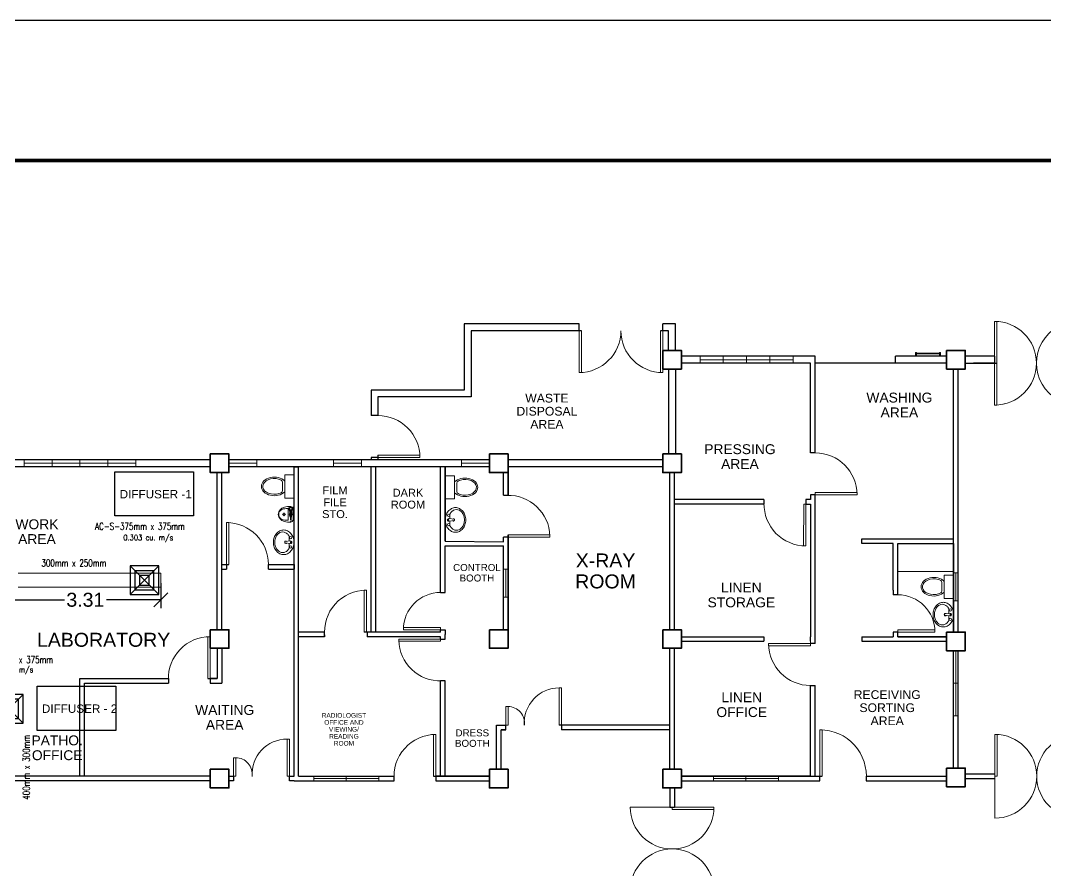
# Model space of a CAD drawing. Header units: millimetres. Extents: x 3 to 421, y 1 to 337.
# Drawn here: x 136.67 to 158.7, y 142.51 to 160.77 of the extents above; entities that cross this region are included whole.
import ezdxf

# ---------------------------------------------------------------- set-up
doc = ezdxf.new("R2010")
doc.units = ezdxf.units.MM
doc.header["$MEASUREMENT"] = 0
for name, color, linetype in [('.1', 1, 'Continuous'), ('diffuser', 7, 'Continuous'), ('ducting label', 7, 'Continuous'), ('label', 7, 'Continuous'), ('Legends', 7, 'Continuous'), ('template', 7, 'Continuous')]:
    doc.layers.add(name, color=color, linetype=linetype)
doc.layers.add('ahu line', color=7, linetype='Continuous', lineweight=20)
doc.styles.add('Arch-Dim', font='simplex.shx', dxfattribs={"width": 0.75})
doc.styles.get("Standard").update_dxf_attribs({"font": 'arial.ttf'})
doc.styles.add('SWISSLT175', font='swissl.ttf', dxfattribs={"height": 0.175})
doc.dimstyles.new('Copy of dimension', dxfattribs={"dimtxt": 0.3, "dimasz": 0.3, "dimexe": 0.18, "dimexo": 0.0625, "dimgap": 0.09, "dimtad": 0, "dimzin": 0, "dimdsep": 46, "dimtxsty": 'Standard', "dimblk": 'OBLIQUE', "dimcen": 0.09, "dimclrd": 256, "dimclre": 256, "dimclrt": 256, "dimadec": 0, "dimazin": 0, "dimtfac": 1, "dimtofl": 0, "dimtmove": 0, "dimatfit": 3, "dimldrblk": 'OBLIQUE', "dimfxl": 1, "dimtolj": 1, "dimtzin": 0, "dimarcsym": 0})

# ---------------------------------------------------------------- blocks, each defined once
blk = doc.blocks.new('AC-S-12')
at = {"layer": 'diffuser'}
for p, q in [((-0.15, 0.15), (0.15, -0.15)), ((0.15, 0.15), (-0.15, -0.15)), ((-0.15, 0.15), (-0.15, -0.15)), ((0.15, 0.15), (-0.15, 0.15)), ((0.15, -0.15), (0.15, 0.15)), ((-0.1, 0.1), (-0.1, -0.1)), ((0.1, 0.1), (-0.1, 0.1)), ((-0.05, 0.05), (-0.05, -0.05)), ((0.05, 0.05), (-0.05, 0.05)), ((0.05, -0.05), (0.05, 0.05)), ((0.1, -0.1), (0.1, 0.1)), ((-0.1, -0.1), (0.1, -0.1)), ((-0.05, -0.05), (0.05, -0.05)), ((-0.15, -0.15), (0.15, -0.15))]:
    blk.add_line(p, q, dxfattribs=at)
for points in [[(-0.358, 0.358, 0, 0.0447, 0), (-0.295, 0.295, 0, 0, 0), (-0.15, 0.15, 0, 0, 0)], [(0.358, 0.358, 0, 0.0447, 0), (0.295, 0.295, 0, 0, 0), (0.15, 0.15, 0, 0, 0)], [(-0.358, -0.358, 0, 0.0447, 0), (-0.295, -0.295, 0, 0, 0), (-0.15, -0.15, 0, 0, 0)], [(0.358, -0.358, 0, 0.0447, 0), (0.295, -0.295, 0, 0, 0), (0.15, -0.15, 0, 0, 0)]]:
    blk.add_lwpolyline(points, format="xyseb", dxfattribs=at)
blk = doc.blocks.new('fcu')
at = {"layer": 'diffuser', "color": 7, "xscale": 2.052644456280903, "yscale": 2.052644456280903, "zscale": 2.052644456280903}
blk.add_blockref('AC-S-12', (0, 0), dxfattribs=at)
blk = doc.blocks.new('_Oblique')
at = {"color": 0, "linetype": 'ByBlock', "lineweight": -2}
blk.add_line((-0.5, -0.5), (0.5, 0.5), dxfattribs=at)
blk = doc.blocks.new('*D26')
at = {"layer": 'Defpoints', "color": 0, "transparency": 16777216}
for p in [(139.686, 148.74), (136.372, 148.49), (139.686, 148.32)]:
    blk.add_point(p, dxfattribs=at)
at = {"layer": 'diffuser', "lineweight": -2, "transparency": 16777216}
for p, q in [((139.686, 148.677), (139.686, 148.14)), ((136.372, 148.427), (136.372, 148.14)), ((136.372, 148.32), (137.614, 148.32)), ((139.686, 148.32), (138.516, 148.32))]:
    blk.add_line(p, q, dxfattribs=at)
at = {"layer": 'diffuser', "lineweight": -2, "transparency": 16777216, "xscale": 0.3, "yscale": 0.3, "zscale": 0.3, "rotation": 180}
blk.add_blockref('_Oblique', (136.372, 148.32), dxfattribs=at)
at = {"layer": 'diffuser', "lineweight": -2, "transparency": 16777216, "xscale": 0.3, "yscale": 0.3, "zscale": 0.3}
blk.add_blockref('_Oblique', (139.686, 148.32), dxfattribs=at)
at = {"layer": 'diffuser', "transparency": 16777216, "insert": (138.065, 148.32), "char_height": 0.3, "attachment_point": 5}
blk.add_mtext('\\A1;3.31', dxfattribs=at)

msp = doc.modelspace()

# ---------------------------------------------------------------- linework, layer by layer
at = {"layer": '.1', "color": 0}
msp.add_line((191.938, 160.768), (92.663, 160.768), dxfattribs=at)
at = {"color": 8, "lineweight": 25}
for p, q in [((148.674, 154.253), (146.204, 154.253)), ((146.204, 154.253), (146.204, 152.829)), ((148.674, 154.103), (148.674, 154.253)), ((150.749, 154.253), (150.474, 154.253)), ((150.474, 154.103), (150.474, 154.253)), ((150.749, 153.678), (150.749, 154.253)), ((148.724, 154.103), (146.354, 154.103)), ((146.354, 154.103), (146.354, 152.679)), ((150.599, 154.103), (150.424, 154.103)), ((150.599, 154.103), (150.499, 154.103)), ((150.599, 153.678), (150.599, 154.103)), ((153.749, 153.553), (150.874, 153.553)), ((153.749, 153.403), (153.749, 153.553)), ((156.574, 153.553), (155.474, 153.553)), ((155.474, 153.403), (155.474, 153.553)), ((157.604, 153.553), (156.974, 153.553)), ((157.604, 153.553), (157.154, 153.553)), ((157.604, 153.553), (157.604, 153.403)), ((153.649, 153.403), (150.874, 153.403)), ((153.649, 151.479), (153.649, 153.403)), ((153.749, 151.479), (153.749, 153.403)), ((156.574, 153.403), (155.474, 153.403)), ((156.974, 153.403), (157.654, 153.403)), ((157.604, 153.403), (157.154, 153.403)), ((150.599, 153.278), (150.599, 151.454)), ((150.749, 153.278), (150.749, 151.454)), ((156.724, 147.628), (156.724, 153.278)), ((156.824, 147.628), (156.824, 153.278)), ((150.749, 153.066), (150.749, 151.666)), ((146.204, 152.829), (144.204, 152.829)), ((144.204, 152.829), (144.204, 152.279)), ((146.354, 152.679), (144.354, 152.679)), ((144.354, 152.679), (144.354, 152.279)), ((144.354, 152.679), (144.354, 152.279)), ((144.354, 152.279), (144.204, 152.279)), ((140.749, 151.329), (135.149, 151.329)), ((146.749, 151.329), (141.149, 151.329)), ((144.204, 151.379), (144.204, 151.329)), ((144.354, 151.379), (144.204, 151.379)), ((144.354, 151.429), (144.354, 151.329)), ((150.474, 151.329), (147.149, 151.329)), ((140.749, 151.179), (135.149, 151.179)), ((146.749, 151.179), (141.149, 151.179)), ((142.549, 144.529), (142.549, 151.179)), ((142.649, 144.529), (142.649, 151.179)), ((144.204, 147.629), (144.204, 151.179)), ((144.304, 147.629), (144.304, 151.179)), ((145.699, 148.479), (145.699, 151.179)), ((145.799, 149.578), (145.799, 151.179)), ((145.799, 151.179), (145.799, 149.579)), ((150.474, 151.179), (147.149, 151.179)), ((150.474, 151.179), (148.499, 151.179)), ((140.899, 147.679), (140.899, 151.054)), ((140.999, 147.679), (140.999, 151.054)), ((147.049, 150.566), (147.049, 151.054)), ((147.149, 150.566), (147.149, 151.054)), ((147.149, 151.054), (147.149, 150.566)), ((150.624, 147.679), (150.624, 151.054)), ((150.724, 147.679), (150.724, 151.054)), ((147.049, 150.566), (147.149, 150.566)), ((152.649, 150.479), (150.724, 150.479)), ((152.649, 150.479), (152.649, 150.379)), ((153.649, 150.479), (153.549, 150.479)), ((153.549, 150.479), (153.549, 150.379)), ((153.749, 150.579), (153.649, 150.579)), ((153.649, 150.579), (153.649, 150.479)), ((153.649, 150.579), (153.649, 150.479)), ((153.749, 147.379), (153.749, 150.579)), ((152.649, 150.379), (150.724, 150.379)), ((153.549, 150.379), (153.649, 150.379)), ((153.649, 150.379), (153.649, 147.529)), ((145.799, 149.578), (147.049, 149.567)), ((147.049, 149.566), (147.049, 149.666)), ((147.149, 149.666), (147.049, 149.666)), ((147.149, 147.679), (147.149, 149.716)), ((147.149, 149.716), (147.149, 147.679)), ((147.149, 149.566), (147.149, 149.666)), ((154.749, 149.529), (154.749, 149.629)), ((154.749, 149.629), (156.724, 149.629)), ((145.799, 148.479), (145.799, 149.479)), ((145.799, 149.479), (147.049, 149.479)), ((147.049, 147.679), (147.049, 149.479)), ((147.149, 147.679), (147.149, 149.479)), ((147.149, 149.479), (147.149, 148.979)), ((155.424, 149.529), (154.749, 149.529)), ((155.424, 148.529), (155.424, 149.529)), ((155.524, 149.529), (156.724, 149.529)), ((155.524, 148.529), (155.524, 149.529)), ((156.724, 149.529), (156.724, 147.628)), ((140.999, 149.079), (141.149, 149.079)), ((140.999, 148.979), (141.099, 148.979)), ((141.099, 149.079), (141.099, 148.979)), ((141.999, 149.079), (142.549, 149.079)), ((141.999, 148.979), (141.999, 149.079)), ((141.999, 148.979), (142.549, 148.979)), ((155.424, 148.529), (155.424, 148.429)), ((155.524, 148.429), (155.524, 148.529)), ((155.524, 148.429), (155.424, 148.429)), ((143.204, 147.629), (142.649, 147.629)), ((143.204, 147.529), (143.204, 147.629)), ((145.699, 147.629), (144.074, 147.629)), ((144.124, 147.629), (144.124, 147.529)), ((145.699, 147.679), (145.799, 147.679)), ((145.699, 147.629), (145.699, 147.679)), ((145.799, 147.679), (145.799, 147.579)), ((155.524, 147.629), (155.424, 147.629)), ((155.424, 147.629), (155.424, 147.529)), ((155.524, 147.529), (155.524, 147.629)), ((143.204, 147.529), (142.649, 147.529)), ((143.029, 147.529), (143.024, 147.529)), ((145.699, 147.529), (144.124, 147.529)), ((145.699, 147.479), (145.699, 147.529)), ((145.699, 147.479), (145.799, 147.479)), ((145.799, 147.479), (145.799, 147.579)), ((150.874, 147.529), (152.649, 147.529)), ((150.874, 147.429), (152.649, 147.429)), ((150.874, 147.429), (152.649, 147.429)), ((152.649, 147.529), (152.649, 147.429)), ((153.649, 147.429), (153.649, 147.529)), ((153.749, 147.379), (153.649, 147.379)), ((154.749, 147.529), (155.424, 147.529)), ((154.749, 147.529), (154.749, 147.429)), ((154.749, 147.429), (156.574, 147.429)), ((155.524, 147.529), (156.574, 147.529)), ((156.574, 147.529), (155.524, 147.529)), ((140.899, 147.279), (140.899, 146.629)), ((140.999, 147.279), (140.999, 146.529)), ((150.624, 144.679), (150.624, 147.279)), ((150.724, 144.679), (150.724, 147.279)), ((156.724, 144.704), (156.724, 147.228)), ((156.824, 144.704), (156.824, 147.228)), ((137.949, 144.529), (137.949, 146.629)), ((137.949, 146.629), (139.849, 146.629)), ((138.049, 144.529), (138.049, 146.529)), ((138.049, 146.529), (139.849, 146.529)), ((139.849, 146.629), (139.849, 146.529)), ((140.699, 146.629), (140.899, 146.629)), ((140.899, 146.629), (140.749, 146.629)), ((140.749, 146.629), (140.749, 146.529)), ((140.749, 146.529), (140.899, 146.529)), ((140.899, 146.529), (140.999, 146.529)), ((145.698, 144.529), (145.698, 146.578)), ((145.798, 146.578), (145.698, 146.578)), ((145.798, 144.529), (145.798, 146.578)), ((153.649, 144.529), (153.649, 146.479)), ((153.649, 146.479), (153.749, 146.479)), ((153.749, 144.529), (153.749, 146.479)), ((146.899, 144.679), (146.899, 145.629)), ((146.899, 145.629), (147.099, 145.629)), ((147.099, 145.529), (147.099, 145.629)), ((150.624, 145.629), (148.249, 145.629)), ((148.299, 145.629), (148.299, 145.529)), ((147.099, 145.529), (146.999, 145.529)), ((146.999, 144.679), (146.999, 145.529)), ((146.999, 145.529), (147.099, 145.529)), ((150.624, 145.529), (148.299, 145.529)), ((140.749, 144.529), (135.149, 144.529)), ((141.149, 144.529), (141.249, 144.529)), ((141.249, 144.529), (141.249, 144.429)), ((142.449, 144.529), (142.549, 144.529)), ((142.449, 144.429), (142.449, 144.529)), ((142.649, 144.529), (144.698, 144.529)), ((144.698, 144.429), (144.698, 144.529)), ((145.548, 144.529), (146.749, 144.529)), ((145.698, 144.529), (145.598, 144.529)), ((145.598, 144.529), (145.598, 144.429)), ((146.749, 144.529), (145.649, 144.529)), ((150.874, 144.529), (153.899, 144.529)), ((153.649, 144.529), (150.874, 144.529)), ((153.849, 144.429), (153.849, 144.529)), ((154.849, 144.529), (156.574, 144.529)), ((154.849, 144.429), (154.849, 144.529)), ((156.974, 144.579), (157.611, 144.579)), ((140.749, 144.429), (135.149, 144.429)), ((141.249, 144.429), (141.149, 144.429)), ((142.549, 144.429), (142.449, 144.429)), ((142.549, 144.429), (144.704, 144.429)), ((145.598, 144.429), (146.749, 144.429)), ((150.874, 144.429), (153.849, 144.429)), ((150.874, 144.429), (153.849, 144.429)), ((154.844, 144.429), (156.574, 144.429)), ((156.974, 144.479), (157.611, 144.479)), ((150.624, 144.279), (150.624, 143.867)), ((150.724, 144.279), (150.724, 143.867)), ((150.624, 143.867), (150.724, 143.867))]:
    msp.add_line(p, q, dxfattribs=at)
at = {"color": 8, "lineweight": 13}
for p, q in [((157.604, 153.404), (157.604, 154.304)), ((157.604, 154.304), (157.654, 154.304)), ((157.654, 154.304), (157.654, 153.403)), ((148.674, 153.203), (148.674, 154.103)), ((148.674, 154.103), (148.724, 154.103)), ((148.724, 154.103), (148.724, 153.203)), ((150.424, 153.203), (150.424, 154.103)), ((150.424, 154.103), (150.474, 154.103)), ((150.474, 154.103), (150.474, 153.203)), ((157.654, 153.404), (157.604, 153.404)), ((157.604, 153.403), (157.604, 152.503)), ((157.604, 153.403), (157.654, 153.403)), ((157.604, 153.353), (157.604, 152.503)), ((157.654, 152.503), (157.654, 153.403)), ((157.604, 152.503), (157.654, 152.503)), ((145.254, 151.429), (144.354, 151.429)), ((144.354, 151.379), (145.254, 151.379)), ((154.649, 150.629), (153.749, 150.629)), ((153.749, 150.629), (153.749, 150.579)), ((153.749, 150.579), (154.649, 150.579)), ((154.649, 150.579), (154.649, 150.629)), ((153.499, 149.479), (153.508, 150.379)), ((153.508, 150.379), (153.549, 150.379)), ((153.549, 150.379), (153.549, 149.479)), ((141.099, 149.079), (141.099, 149.979)), ((141.099, 149.979), (141.149, 149.979)), ((141.149, 149.979), (141.149, 149.079)), ((148.049, 149.716), (147.149, 149.716)), ((147.149, 149.666), (148.049, 149.666)), ((148.049, 149.666), (148.049, 149.716)), ((153.549, 149.479), (153.499, 149.479)), ((144.104, 148.529), (144.054, 148.529)), ((144.054, 148.529), (144.054, 147.629)), ((144.104, 147.629), (144.104, 148.529)), ((144.154, 147.629), (144.054, 147.629)), ((144.899, 147.729), (145.699, 147.729)), ((145.699, 147.679), (144.899, 147.679)), ((145.699, 147.679), (145.699, 147.729)), ((155.524, 147.629), (155.524, 147.679)), ((156.324, 147.679), (155.524, 147.679)), ((155.524, 147.629), (156.324, 147.629)), ((156.324, 147.629), (156.324, 147.679)), ((140.749, 147.529), (140.699, 147.529)), ((140.699, 147.529), (140.699, 146.629)), ((140.749, 146.629), (140.749, 147.529)), ((145.699, 147.479), (144.799, 147.479)), ((144.799, 147.479), (144.8, 147.429)), ((144.799, 147.429), (145.699, 147.429)), ((145.699, 147.429), (145.699, 147.479)), ((153.649, 147.379), (152.749, 147.379)), ((152.749, 147.379), (152.749, 147.329)), ((153.649, 147.329), (153.649, 147.429)), ((153.649, 147.379), (153.649, 147.329)), ((152.749, 147.329), (153.649, 147.329)), ((145.598, 145.429), (145.548, 145.429)), ((145.548, 145.429), (145.548, 144.529)), ((145.598, 144.529), (145.598, 145.429)), ((153.849, 145.529), (153.899, 145.529)), ((153.849, 144.529), (153.849, 145.529)), ((153.899, 145.529), (153.899, 144.529)), ((157.611, 144.529), (157.611, 145.429)), ((157.661, 145.429), (157.661, 144.529)), ((157.611, 144.479), (157.611, 144.579)), ((157.661, 144.529), (157.611, 144.529)), ((157.611, 144.529), (157.611, 143.629)), ((150.674, 143.867), (149.774, 143.867)), ((150.674, 143.867), (151.574, 143.867)), ((150.674, 143.817), (150.674, 143.867)), ((151.574, 143.867), (151.574, 143.817)), ((151.574, 143.817), (150.674, 143.817))]:
    msp.add_line(p, q, dxfattribs=at)
at = {"color": 8, "lineweight": 9}
for p, q in [((151.274, 153.553), (151.274, 153.403)), ((151.774, 153.403), (151.774, 153.553)), ((152.274, 153.403), (152.274, 153.553)), ((152.774, 153.403), (152.774, 153.553)), ((153.274, 153.403), (153.274, 153.553)), ((155.924, 153.634), (155.904, 153.634)), ((155.904, 153.634), (155.904, 153.554)), ((155.924, 153.554), (155.924, 153.634)), ((156.174, 153.624), (155.924, 153.624)), ((156.174, 153.604), (155.924, 153.604)), ((156.174, 153.624), (156.424, 153.624)), ((156.174, 153.604), (156.424, 153.604)), ((156.424, 153.554), (156.424, 153.634)), ((156.424, 153.634), (156.444, 153.634)), ((156.444, 153.634), (156.444, 153.554)), ((151.274, 153.478), (153.274, 153.478)), ((151.274, 153.403), (153.274, 153.403)), ((151.274, 153.403), (152.274, 153.403)), ((152.274, 153.403), (153.274, 153.403)), ((137.949, 151.329), (136.749, 151.329)), ((136.749, 151.329), (136.749, 151.179)), ((137.349, 151.329), (137.349, 151.179)), ((137.949, 151.329), (139.149, 151.329)), ((137.949, 151.329), (137.949, 151.179)), ((138.549, 151.329), (138.549, 151.179)), ((139.149, 151.329), (139.149, 151.179)), ((141.149, 151.329), (141.749, 151.329)), ((141.749, 151.329), (141.749, 151.179)), ((143.399, 151.179), (143.399, 151.329)), ((143.999, 151.329), (143.999, 151.179)), ((146.749, 151.329), (146.149, 151.329)), ((146.149, 151.329), (146.149, 151.179)), ((136.749, 151.254), (139.149, 151.254)), ((141.749, 151.254), (141.149, 151.254)), ((143.999, 151.254), (143.399, 151.254)), ((143.999, 151.179), (143.399, 151.179)), ((146.149, 151.254), (146.749, 151.254)), ((142.549, 151.007), (142.349, 151.007)), ((142.349, 151.007), (142.349, 150.507)), ((142.549, 150.507), (142.549, 151.007)), ((145.799, 150.988), (145.999, 150.988)), ((145.799, 150.488), (145.799, 150.988)), ((145.999, 150.988), (145.999, 150.488)), ((142.299, 150.848), (142.299, 150.667)), ((146.049, 150.828), (146.049, 150.647)), ((142.349, 150.507), (142.549, 150.507)), ((145.999, 150.488), (145.799, 150.488)), ((142.436, 150.294), (142.434, 150.294)), ((142.436, 150.263), (142.434, 150.263)), ((142.436, 150.26), (142.436, 150.296)), ((142.444, 150.293), (142.436, 150.293)), ((142.444, 150.284), (142.436, 150.284)), ((142.444, 150.272), (142.436, 150.272)), ((142.444, 150.263), (142.436, 150.263)), ((142.454, 150.299), (142.439, 150.299)), ((142.454, 150.257), (142.439, 150.257)), ((142.444, 150.293), (142.444, 150.299)), ((142.444, 150.272), (142.444, 150.284)), ((142.444, 150.257), (142.444, 150.263)), ((142.454, 150.257), (142.454, 150.299)), ((142.454, 150.235), (142.454, 150.223)), ((142.458, 150.251), (142.458, 150.302)), ((142.459, 150.251), (142.458, 150.251)), ((142.459, 150.251), (142.499, 150.251)), ((142.459, 150.251), (142.459, 150.237)), ((142.498, 150.237), (142.459, 150.237)), ((142.465, 150.235), (142.465, 150.223)), ((142.468, 150.235), (142.465, 150.235)), ((142.468, 150.235), (142.468, 150.223)), ((142.49, 150.235), (142.49, 150.223)), ((142.493, 150.235), (142.49, 150.235)), ((142.493, 150.235), (142.493, 150.223)), ((142.499, 150.251), (142.499, 150.237)), ((142.499, 150.251), (142.5, 150.251)), ((142.5, 150.251), (142.5, 150.302)), ((142.518, 150.299), (142.502, 150.299)), ((142.518, 150.257), (142.502, 150.257)), ((142.504, 150.235), (142.504, 150.223)), ((142.508, 150.29), (142.508, 150.299)), ((142.518, 150.29), (142.508, 150.29)), ((142.508, 150.268), (142.508, 150.288)), ((142.518, 150.288), (142.508, 150.288)), ((142.518, 150.268), (142.508, 150.268)), ((142.508, 150.257), (142.508, 150.266)), ((142.518, 150.266), (142.508, 150.266)), ((142.518, 150.288), (142.518, 150.29)), ((142.518, 150.266), (142.518, 150.268)), ((142.521, 150.262), (142.521, 150.295)), ((142.533, 150.294), (142.521, 150.294)), ((142.533, 150.263), (142.521, 150.263)), ((142.545, 150.313), (142.537, 150.311)), ((142.545, 150.243), (142.537, 150.245)), ((142.545, 150.243), (142.545, 150.313)), ((142.549, 150.313), (142.545, 150.313)), ((142.549, 150.243), (142.545, 150.243)), ((142.549, 150.243), (142.549, 150.313)), ((142.453, 150.168), (142.453, 150.147)), ((142.475, 150.184), (142.457, 150.174)), ((142.457, 150.14), (142.475, 150.13)), ((142.499, 150.208), (142.458, 150.208)), ((142.458, 150.208), (142.458, 150.176)), ((142.499, 150.205), (142.458, 150.205)), ((142.498, 150.222), (142.459, 150.222)), ((142.46, 150.125), (142.46, 150.114)), ((142.462, 150.222), (142.462, 150.208)), ((142.463, 150.135), (142.463, 150.133)), ((142.464, 150.133), (142.464, 150.13)), ((142.465, 150.129), (142.464, 150.13)), ((142.493, 150.127), (142.464, 150.127)), ((142.493, 150.113), (142.464, 150.113)), ((142.464, 150.113), (142.464, 150.103)), ((142.494, 150.103), (142.464, 150.103)), ((142.464, 150.103), (142.465, 150.099)), ((142.468, 150.223), (142.465, 150.223)), ((142.492, 150.099), (142.465, 150.099)), ((142.468, 150.125), (142.468, 150.114)), ((142.47, 150.125), (142.468, 150.125)), ((142.47, 150.114), (142.468, 150.114)), ((142.47, 150.125), (142.47, 150.114)), ((142.474, 150.095), (142.471, 150.046)), ((142.484, 150.095), (142.474, 150.095)), ((142.501, 150.174), (142.482, 150.184)), ((142.482, 150.13), (142.501, 150.14)), ((142.484, 150.095), (142.487, 150.046)), ((142.487, 150.125), (142.487, 150.114)), ((142.489, 150.125), (142.487, 150.125)), ((142.489, 150.114), (142.487, 150.114)), ((142.487, 150.099), (142.487, 150.025)), ((142.489, 150.125), (142.489, 150.114)), ((142.493, 150.223), (142.49, 150.223)), ((142.494, 150.13), (142.492, 150.13)), ((142.492, 150.099), (142.494, 150.103)), ((142.494, 150.133), (142.494, 150.13)), ((142.494, 150.113), (142.494, 150.103)), ((142.495, 150.135), (142.495, 150.133)), ((142.496, 150.222), (142.496, 150.208)), ((142.497, 150.125), (142.497, 150.114)), ((142.499, 150.208), (142.499, 150.176)), ((142.504, 150.147), (142.504, 150.168)), ((145.997, 150.052), (145.875, 150.065)), ((145.997, 150.023), (145.875, 150.01)), ((145.901, 150.062), (145.901, 150.164)), ((142.351, 149.572), (142.473, 149.585)), ((142.447, 149.582), (142.447, 149.684)), ((142.351, 149.543), (142.473, 149.529)), ((147.149, 148.979), (147.049, 148.979)), ((147.049, 148.979), (147.049, 148.379)), ((147.099, 148.979), (147.099, 148.379)), ((156.724, 148.929), (155.524, 148.929)), ((156.474, 148.693), (156.474, 148.512)), ((156.724, 148.852), (156.524, 148.852)), ((156.524, 148.852), (156.524, 148.352)), ((156.724, 148.602), (156.724, 148.902)), ((156.724, 148.902), (156.824, 148.902)), ((156.724, 148.352), (156.724, 148.852)), ((156.774, 148.902), (156.774, 148.302)), ((156.824, 148.902), (156.824, 148.302)), ((147.049, 148.379), (147.149, 148.379)), ((156.524, 148.352), (156.724, 148.352)), ((156.824, 148.302), (156.724, 148.302)), ((156.526, 148.017), (156.648, 148.03)), ((156.526, 147.988), (156.648, 147.974)), ((156.724, 146.528), (156.724, 147.228)), ((156.724, 147.228), (156.824, 147.228)), ((156.774, 147.228), (156.774, 145.828)), ((156.824, 147.228), (156.824, 145.828)), ((156.724, 146.528), (156.824, 146.528)), ((156.824, 145.828), (156.724, 145.828)), ((142.973, 144.429), (142.973, 144.529)), ((143.673, 144.529), (144.373, 144.529)), ((143.673, 144.529), (143.673, 144.429)), ((144.373, 144.529), (144.373, 144.429)), ((151.561, 144.429), (151.561, 144.529)), ((152.261, 144.529), (152.961, 144.529)), ((152.261, 144.529), (152.261, 144.429)), ((152.961, 144.529), (152.961, 144.429)), ((144.373, 144.479), (142.973, 144.479)), ((144.373, 144.429), (142.973, 144.429)), ((152.961, 144.479), (151.561, 144.479)), ((152.961, 144.429), (151.561, 144.429))]:
    msp.add_line(p, q, dxfattribs=at)
at = {"color": 8, "lineweight": -2}
for p, q in [((156.574, 153.403), (153.749, 153.403)), ((146.149, 151.329), (143.999, 151.329)), ((153.749, 151.479), (153.649, 151.479)), ((142.549, 151.179), (142.649, 151.179)), ((150.724, 150.379), (150.724, 150.479)), ((142.549, 149.079), (142.549, 148.979)), ((145.699, 148.479), (145.799, 148.479)), ((144.704, 144.429), (144.698, 144.429))]:
    msp.add_line(p, q, dxfattribs=at)
at = {"color": 8}
msp.add_line((144.354, 151.429), (144.354, 151.329), dxfattribs=at)
at = {"color": 8, "lineweight": 9, "ltscale": 0.4}
msp.add_line((139.464, 151.179), (139.954, 151.179), dxfattribs=at)
at = {"color": 8, "lineweight": 35}
for points in [[(150.474, 153.678), (150.874, 153.678), (150.874, 153.278), (150.474, 153.278)], [(156.574, 153.678), (156.974, 153.678), (156.974, 153.278), (156.574, 153.278)], [(140.749, 151.454), (141.149, 151.454), (141.149, 151.054), (140.749, 151.054)], [(146.749, 151.454), (147.149, 151.454), (147.149, 151.054), (146.749, 151.054)], [(150.474, 151.454), (150.874, 151.454), (150.874, 151.054), (150.474, 151.054)], [(140.749, 147.679), (141.149, 147.679), (141.149, 147.279), (140.749, 147.279)], [(146.749, 147.679), (147.149, 147.679), (147.149, 147.279), (146.749, 147.279)], [(150.474, 147.679), (150.874, 147.679), (150.874, 147.279), (150.474, 147.279)], [(156.574, 147.628), (156.974, 147.628), (156.974, 147.228), (156.574, 147.228)], [(140.749, 144.679), (141.149, 144.679), (141.149, 144.279), (140.749, 144.279)], [(146.749, 144.679), (147.149, 144.679), (147.149, 144.279), (146.749, 144.279)], [(150.474, 144.679), (150.874, 144.679), (150.874, 144.279), (150.474, 144.279)], [(156.574, 144.704), (156.974, 144.704), (156.974, 144.304), (156.574, 144.304)]]:
    msp.add_lwpolyline(points, close=True, dxfattribs=at)
at = {"color": 8, "lineweight": 9}
for points in [[(151.274, 153.553), (153.274, 153.553), (153.274, 153.403), (151.274, 153.403)], [(136.749, 151.329), (139.149, 151.329), (139.149, 151.179), (136.749, 151.179)], [(141.149, 151.329), (141.749, 151.329), (141.749, 151.179), (141.149, 151.179)], [(143.399, 151.329), (143.999, 151.329), (143.999, 151.179), (143.399, 151.179)], [(146.149, 151.329), (146.749, 151.329), (146.749, 151.179), (146.149, 151.179)], [(146.149, 151.329), (146.749, 151.329), (146.749, 151.179), (146.149, 151.179)], [(147.049, 148.979), (147.149, 148.979), (147.149, 148.379), (147.049, 148.379)], [(156.724, 148.902), (156.824, 148.902), (156.824, 148.302), (156.724, 148.302)], [(156.724, 147.228), (156.824, 147.228), (156.824, 145.828), (156.724, 145.828)], [(142.973, 144.529), (144.373, 144.529), (144.373, 144.479), (142.973, 144.479)], [(151.561, 144.529), (152.961, 144.529), (152.961, 144.429), (151.561, 144.429)]]:
    msp.add_lwpolyline(points, close=True, dxfattribs=at)
for points in [[(142.531, 150.054, -0.232594), (142.507, 150.002, -0.150533), (142.48, 149.991, -0.085973), (142.342, 150.005, -0.343308), (142.209, 150.157, -0.343308), (142.342, 150.31, -0.085973), (142.48, 150.323, -0.150533), (142.507, 150.312, -0.09464), (142.523, 150.294)], [(142.531, 150.263, -0.007835), (142.531, 150.261), (142.531, 150.054, -0.232594)], [(146.041, 150.26, -0.124838), (146.103, 150.244, -0.105788), (146.161, 150.195, -0.086697), (146.197, 150.125, -0.076776), (146.211, 150.038, -0.076776), (146.197, 149.95, -0.086697), (146.161, 149.88, -0.105788), (146.103, 149.831, -0.124838), (146.041, 149.815, -0.124838), (145.978, 149.831, -0.105788), (145.921, 149.88, -0.040067), (145.901, 149.911), (145.901, 150.013, -0.040067)], [(142.307, 149.78, 0.124838), (142.244, 149.764, 0.105788), (142.187, 149.715, 0.086697), (142.15, 149.645, 0.076776), (142.137, 149.557, 0.076776), (142.15, 149.47, 0.086697), (142.187, 149.4, 0.105788), (142.244, 149.351, 0.124838), (142.307, 149.335, 0.124838), (142.369, 149.351, 0.105788), (142.427, 149.4, 0.040067), (142.447, 149.431), (142.447, 149.533, 0.040067)], [(156.482, 147.78, -0.124838), (156.419, 147.796, -0.105788), (156.362, 147.845, -0.086697), (156.325, 147.915, -0.076776), (156.312, 148.002, -0.076776), (156.325, 148.09, -0.086697), (156.362, 148.16, -0.105788), (156.419, 148.209, -0.124838), (156.482, 148.225, -0.124838), (156.544, 148.209, -0.105788), (156.602, 148.16, -0.040067), (156.622, 148.129), (156.622, 148.027, -0.040067)], [(156.622, 147.978), (156.622, 147.876, -0.040067), (156.602, 147.845, -0.105788), (156.544, 147.796, -0.124838), (156.482, 147.78, -0.124838)]]:
    msp.add_lwpolyline(points, format="xyb", dxfattribs=at)
for points in [[(142.286, 150.262, -0.107696), (142.413, 150.283, -0.398633), (142.427, 150.268), (142.427, 150.157), (142.427, 150.046, -0.398633), (142.413, 150.031, -0.107696), (142.286, 150.052, -0.267529), (142.221, 150.157, -0.267529)], [(146.02, 150.303, -0.11576), (146.102, 150.283, -0.104047), (146.176, 150.225, -0.090875), (146.223, 150.141, -0.083344), (146.241, 150.038, -0.083344), (146.223, 149.934, -0.090875), (146.176, 149.85, -0.104047), (146.102, 149.792, -0.11576), (146.02, 149.773, -0.11576), (145.937, 149.792, -0.104047), (145.863, 149.85, -0.090875), (145.816, 149.934, -0.083344), (145.799, 150.038, -0.083344), (145.816, 150.141, -0.090875), (145.863, 150.225, -0.104047), (145.937, 150.283, -0.11576)], [(142.328, 149.822, 0.11576), (142.245, 149.803, 0.104047), (142.171, 149.745, 0.090875), (142.124, 149.661, 0.083344), (142.107, 149.557, 0.083344), (142.124, 149.454, 0.090875), (142.171, 149.37, 0.104047), (142.245, 149.312, 0.11576), (142.328, 149.292, 0.11576), (142.41, 149.312, 0.104047), (142.484, 149.37, 0.090875), (142.531, 149.454, 0.083344), (142.549, 149.557, 0.083344), (142.531, 149.661, 0.090875), (142.484, 149.745, 0.104047), (142.41, 149.803, 0.11576)]]:
    msp.add_lwpolyline(points, format="xyb", close=True, dxfattribs=at)
for points in [[(142.533, 150.261), (142.531, 150.261)], [(142.531, 150.054), (142.549, 150.054), (142.549, 150.243)], [(142.464, 150.128), (142.494, 150.129)], [(142.465, 150.129), (142.464, 150.128), (142.465, 150.127)], [(142.492, 150.13), (142.494, 150.129), (142.492, 150.128)], [(142.494, 150.127), (142.494, 150.127), (142.492, 150.128)]]:
    msp.add_lwpolyline(points, dxfattribs=at)
at = {"color": 8, "lineweight": 13, "ltscale": 0.03}
for points in [[(148.249, 145.629), (148.299, 145.629), (148.299, 146.429), (148.249, 146.429)], [(147.099, 145.629), (147.149, 145.629), (147.149, 146.029), (147.099, 146.029)], [(142.399, 144.529), (142.449, 144.529), (142.449, 145.329), (142.399, 145.329)], [(141.249, 144.529), (141.299, 144.529), (141.299, 144.929), (141.249, 144.929)]]:
    msp.add_lwpolyline(points, close=True, dxfattribs=at)
at = {"color": 8, "lineweight": 9}
for centre, radius in [((142.309, 150.157), 0.004), ((142.322, 150.182), 0.004), ((142.322, 150.132), 0.004), ((142.334, 150.157), 0.004), ((142.347, 150.182), 0.004), ((142.347, 150.132), 0.004), ((142.359, 150.157), 0.004), ((142.479, 150.157), 0.0125), ((145.872, 150.139), 0.0255), ((145.865, 150.038), 0.0095), ((145.872, 149.936), 0.0255), ((142.476, 149.659), 0.0255), ((142.482, 149.557), 0.0095), ((142.476, 149.456), 0.0255), ((156.651, 148.104), 0.0255), ((156.651, 147.901), 0.0255), ((156.657, 148.002), 0.0095)]:
    msp.add_circle(centre, radius, dxfattribs=at)
at = {"color": 8, "lineweight": 13}
for centre, radius, start, end in [((157.604, 153.403), 0.9, 270.0079, 90), ((159.404, 153.404), 0.9, 90, 270.0009), ((148.674, 154.103), 0.9, 270, 0), ((150.474, 154.103), 0.9, 180, 270), ((157.604, 153.403), 0.9, 270, 0), ((144.354, 151.379), 0.9, 359.9636, 90.0139), ((153.749, 150.579), 0.9, 0, 90), ((147.149, 149.666), 0.9, 1.5911, 91.5911), ((153.549, 150.379), 0.9, 178.9827, 270), ((141.099, 149.079), 0.9, 0, 90), ((144.104, 147.629), 0.9, 90, 186.3794), ((145.699, 147.679), 0.8, 90, 180), ((155.524, 147.629), 0.8, 0, 90), ((156.599, 148.002), 0.317, 160.9431, 180), ((156.552, 148.019), 0.267, 140.1732, 160.9431), ((156.599, 148.002), 0.317, 180, 199.0569), ((156.552, 147.986), 0.267, 199.0569, 219.8268), ((140.749, 146.629), 0.9, 90, 181.5911), ((145.698, 147.479), 0.9, 181.5911, 271.5911), ((153.649, 147.379), 0.9, 180, 270), ((145.598, 144.529), 0.9, 90, 186.3794), ((153.849, 144.529), 1, 354.2608, 90), ((157.611, 144.529), 0.9, 270, 90), ((159.411, 144.529), 0.9, 90, 270), ((150.674, 143.867), 0.9, 180, 0), ((150.674, 142.067), 0.9, 0, 180)]:
    msp.add_arc(centre, radius, start, end, dxfattribs=at)
at = {"color": 8, "lineweight": 9}
for centre, radius, start, end in [((142.249, 150.848), 0.05, 0, 61.8499), ((146.099, 150.828), 0.05, 118.1501, 180), ((142.249, 150.667), 0.05, 298.0084, 360), ((146.099, 150.647), 0.05, 180, 241.9916), ((142.552, 150.278), 0.121, 173.6816, 186.3184), ((142.434, 150.291), 0.0025, 90, 173.6816), ((142.434, 150.265), 0.0025, 186.3184, 270), ((142.439, 150.296), 0.003, 90, 180), ((142.439, 150.26), 0.003, 180, 270), ((142.444, 150.296), 0.003, 269.8857, 90.1143), ((142.44, 150.278), 0.00749, 306.7784, 53.2216), ((142.444, 150.26), 0.003, 269.8857, 90.1143), ((142.452, 150.289), 0.035, 27.791, 92.6777), ((142.453, 150.304), 0.00506, 274.2093, 329.8014), ((142.453, 150.252), 0.00506, 30.1986, 85.7907), ((142.459, 150.226), 0.0108, 59.4898, 120.5102), ((142.479, 150.249), 0.0571, 68.4314, 111.5686), ((142.479, 150.287), 0.0362, 234.5632, 305.4368), ((142.479, 150.196), 0.0411, 74.4697, 105.5303), ((142.498, 150.226), 0.0108, 59.4898, 120.5102), ((142.502, 150.301), 0.002, 180, 270), ((142.502, 150.255), 0.002, 90, 180), ((142.512, 150.295), 0.00606, 132.075, 227.925), ((142.532, 150.278), 0.026, 157.3801, 202.6199), ((142.512, 150.262), 0.00606, 132.075, 227.925), ((142.515, 150.295), 0.0053, 301.8908, 58.1092), ((142.499, 150.278), 0.0212, 331.9275, 28.0725), ((142.515, 150.262), 0.0053, 301.8908, 58.1092), ((142.798, 150.278), 0.265, 173.4065, 186.5935), ((142.537, 150.308), 0.003, 104.0362, 173.4065), ((142.537, 150.248), 0.003, 186.5935, 255.9638), ((146.065, 150.085), 0.181, 118.4636, 142.6185), ((146.041, 150.129), 0.131, 90, 118.4636), ((142.479, 150.157), 0.0325, 129.1069, 243.6391), ((142.479, 150.157), 0.0275, 157.5536, 202.4464), ((142.452, 150.025), 0.035, 267.3223, 0), ((142.479, 150.157), 0.0275, 142.4464, 157.5536), ((142.479, 150.157), 0.0275, 202.4464, 217.5536), ((142.459, 150.233), 0.0108, 239.4898, 300.5102), ((142.479, 150.157), 0.0275, 97.5536, 142.4464), ((142.479, 150.157), 0.0275, 217.5536, 262.4464), ((142.479, 150.114), 0.0715, 73.3487, 106.6513), ((142.464, 150.121), 0.00608, 48.8879, 131.1121), ((142.464, 150.119), 0.00608, 228.8879, 311.1121), ((142.479, 150.17), 0.04, 246.4023, 293.5977), ((142.479, 150.263), 0.0411, 254.4697, 285.5303), ((142.479, 150.102), 0.0248, 69.984, 110.016), ((142.479, 150.138), 0.0248, 249.984, 290.016), ((142.475, 150.099), 0.00459, 183.8535, 249.8863), ((142.473, 150.046), 0.002, 176.6073, 254.1433), ((142.479, 150.066), 0.0236, 254.1433, 285.8567), ((142.479, 150.157), 0.0275, 82.4464, 97.5536), ((142.479, 150.157), 0.0275, 262.4464, 277.5536), ((142.479, 150.157), 0.0275, 37.5536, 82.4464), ((142.479, 150.157), 0.0275, 277.5536, 322.4464), ((142.482, 150.099), 0.00459, 290.1137, 356.1465), ((142.485, 150.046), 0.002, 285.8567, 3.3927), ((142.493, 150.121), 0.00608, 48.8879, 131.1121), ((142.493, 150.119), 0.00608, 228.8879, 311.1121), ((142.479, 150.157), 0.0325, 294.653, 50.8931), ((142.498, 150.233), 0.0108, 239.4898, 300.5102), ((142.479, 150.157), 0.0275, 22.4464, 37.5536), ((142.479, 150.157), 0.0275, 322.4464, 337.5536), ((142.479, 150.157), 0.0275, 337.5536, 22.4464), ((145.872, 150.038), 0.028, 83.7545, 276.2455), ((146.102, 150.056), 0.228, 142.6185, 151.7963), ((145.974, 150.038), 0.025, 36.3068, 131.2022), ((145.974, 150.038), 0.025, 228.7978, 323.6932), ((145.903, 150.038), 0.0948, 351.2026, 8.7974), ((145.974, 150.038), 0.025, 341.3793, 18.6207), ((142.307, 149.648), 0.131, 61.5364, 90), ((142.445, 149.557), 0.0948, 171.2026, 188.7974), ((142.374, 149.557), 0.025, 48.7978, 143.6932), ((142.283, 149.604), 0.181, 37.3815, 61.5364), ((142.245, 149.576), 0.228, 28.2037, 37.3815), ((142.476, 149.557), 0.028, 263.7545, 96.2455), ((142.374, 149.557), 0.025, 161.3793, 198.6207), ((142.374, 149.557), 0.025, 216.3068, 311.2022), ((156.424, 148.693), 0.05, 0, 61.8499), ((156.424, 148.512), 0.05, 298.0084, 360), ((156.522, 148.043), 0.228, 116.4127, 140.1732), ((156.503, 148.082), 0.185, 90, 116.4127), ((156.503, 148.082), 0.185, 63.5873, 90), ((156.484, 148.043), 0.228, 39.8268, 63.5873), ((156.549, 148.002), 0.025, 48.7978, 143.6932), ((156.651, 148.002), 0.028, 263.7545, 96.2455), ((156.454, 148.019), 0.267, 19.0569, 39.8268), ((156.407, 148.002), 0.317, 0, 19.0569), ((156.522, 147.961), 0.228, 219.8268, 243.5873), ((156.549, 148.002), 0.025, 161.3793, 198.6207), ((156.62, 148.002), 0.0948, 171.2026, 188.7974), ((156.549, 148.002), 0.025, 216.3068, 311.2022), ((156.484, 147.961), 0.228, 296.4127, 320.1732), ((156.454, 147.986), 0.267, 320.1732, 340.9431), ((156.407, 148.002), 0.317, 340.9431, 0), ((156.503, 147.923), 0.185, 243.5873, 270), ((156.503, 147.923), 0.185, 270, 296.4127)]:
    msp.add_arc(centre, radius, start, end, dxfattribs=at)
at = {"color": 8, "lineweight": -2}
msp.add_arc((155.524, 147.629), 0.8, 194.3615, 194.4775, dxfattribs=at)
at = {"color": 8, "lineweight": 13, "ltscale": 0.03}
for centre, radius, start, end in [((148.249, 145.677), 0.752, 90, 183.6952), ((147.149, 145.675), 0.353, 352.3719, 90), ((142.399, 144.577), 0.752, 90, 183.6952), ((141.299, 144.575), 0.353, 352.3719, 90)]:
    msp.add_arc(centre, radius, start, end, dxfattribs=at)
at = {"color": 8, "lineweight": 9}
for centre in [(142.124, 150.757), (156.299, 148.602)]:
    msp.add_ellipse(centre, major_axis=(0.275, 0), ratio=0.727273, start_param=0.612555, end_param=5.670631, dxfattribs=at)
at = {"color": 8, "lineweight": 9, "extrusion": (0, 0, -1)}
msp.add_ellipse((146.224, 150.738), major_axis=(-0.275, 0), ratio=0.727273, start_param=0.612555, end_param=5.670631, dxfattribs=at)
at = {"color": 8, "lineweight": 9}
for points in [[(142.272, 150.892), (142.256, 150.901), (142.238, 150.908), (142.147, 150.935), (142.059, 150.93), (141.928, 150.872), (141.887, 150.822), (141.873, 150.724), (141.899, 150.672), (142.01, 150.598), (142.094, 150.58), (142.208, 150.595), (142.243, 150.607), (142.272, 150.623)], [(146.075, 150.872), (146.092, 150.881), (146.11, 150.888), (146.201, 150.915), (146.288, 150.91), (146.42, 150.852), (146.461, 150.802), (146.474, 150.704), (146.448, 150.652), (146.337, 150.578), (146.254, 150.56), (146.14, 150.576), (146.105, 150.587), (146.075, 150.603)], [(156.447, 148.737), (156.431, 148.746), (156.413, 148.753), (156.322, 148.78), (156.234, 148.775), (156.103, 148.717), (156.062, 148.667), (156.048, 148.569), (156.074, 148.517), (156.185, 148.443), (156.269, 148.425), (156.383, 148.441), (156.418, 148.452), (156.447, 148.468)]]:
    msp.add_open_spline(points, degree=3, knots=[0.937253, 0.937253, 0.937253, 0.937253, 1.185372, 1.185372, 2.113864, 2.113864, 3.042356, 3.042356, 3.970847, 3.970847, 4.899339, 4.899339, 5.346062, 5.346062, 5.346062, 5.346062], dxfattribs=at)
msp.add_point((142.549, 150.157), dxfattribs=at)
at = {"layer": 'ahu line', "linetype": 'Continuous'}
for p, q in [((139.686, 148.89), (136.622, 148.89)), ((139.686, 148.89), (139.686, 148.59)), ((139.686, 148.59), (136.622, 148.59))]:
    msp.add_line(p, q, dxfattribs=at)
at = {"layer": 'Legends'}
for points in [[(138.697, 151.071), (140.389, 151.071), (140.389, 150.122), (138.697, 150.122)], [(137.026, 146.463), (138.718, 146.463), (138.718, 145.514), (137.026, 145.514)]]:
    msp.add_lwpolyline(points, close=True, dxfattribs=at)
at = {"layer": 'template', "linetype": 'Continuous', "const_width": 0.0853}
msp.add_lwpolyline([(98.679, 93.381), (188.93, 93.381), (188.93, 157.76), (98.679, 157.76)], close=True, dxfattribs=at)

# ---------------------------------------------------------------- block references
at = {"layer": 'Legends', "linetype": 'Continuous', "lineweight": 25}
for p in [(139.333, 148.74), (136.422, 145.978)]:
    msp.add_blockref('fcu', p, dxfattribs=at)

# ---------------------------------------------------------------- texts
at = {"layer": 'ducting label', "color": 7, "linetype": 'Continuous', "lineweight": 25, "attachment_point": 1, "style": 'Arch-Dim'}
for s, width, insert, char_height in [('\\A1;AC-S-375mm x 375mm', 2.22155, (138.274, 149.975), 0.15), ('\\A1;0.303 cu. m/s', 1.719, (138.882, 149.719), 0.12), ('\\A1;300mm x 250mm', 1.63598, (137.121, 149.187), 0.15), ('\\A1;AC-S-375mm x 375mm', 2.20139, (135.443, 147.112), 0.15), ('\\A1;0.605 cu. m/s', 1.719, (135.875, 146.881), 0.12)]:
    msp.add_mtext_dynamic_manual_height_columns(s, width=width, gutter_width=1.011, heights=[0], dxfattribs=dict(at, insert=insert, char_height=char_height))
at = {"layer": 'ducting label', "color": 7, "linetype": 'Continuous', "lineweight": 25, "insert": (136.721, 144.025), "char_height": 0.15, "attachment_point": 1, "rotation": 90, "style": 'Arch-Dim'}
msp.add_mtext_dynamic_manual_height_columns('\\A1;400mm x 300mm', width=1.59082, gutter_width=1.011, heights=[0], dxfattribs=at)
at = {"layer": 'label', "color": 8, "lineweight": -2, "ltscale": 0.4, "attachment_point": 5, "line_spacing_factor": 0.9, "style": 'SWISSLT175'}
for s, insert, char_height in [('WASTE^JDISPOSAL^JAREA', (147.984, 152.373), 0.1875), ('WASHING\\PAREA', (155.559, 152.507), 0.2125), ('PRESSING\\PAREA', (152.132, 151.398), 0.2125), ('FILM\\PFILE\\PSTO.', (143.43, 150.416), 0.17), ('DARK\\PROOM', (144.998, 150.493), 0.17), ('WORK\\PAREA', (137.025, 149.785), 0.2125), ('X-RAY \\PROOM', (149.244, 148.939), 0.3), ('CONTROL\\PBOOTH', (146.48, 148.901), 0.15), ('LINEN\\PSTORAGE', (152.162, 148.424), 0.2125), ('LABORATORY', (138.458, 147.46), 0.3), ('LINEN\\POFFICE', (152.171, 146.066), 0.2125), ('RECEIVING\\PSORTING\\PAREA', (155.297, 146.003), 0.1875), ('WAITING\\PAREA', (141.059, 145.795), 0.2125), ('RADIOLOGIST\\POFFICE AND\\PVIEWING/\\PREADING\\PROOM', (143.622, 145.537), 0.1), ('PATHO.\\POFFICE', (137.46, 145.14), 0.2125), ('DRESS\\PBOOTH', (146.381, 145.349), 0.15)]:
    msp.add_mtext(s, dxfattribs=dict(at, insert=insert, char_height=char_height))
at = {"layer": 'Legends', "linetype": 'Continuous', "lineweight": 25, "char_height": 0.18, "attachment_point": 1}
for s, insert in [('DIFFUSER -1', (138.802, 150.681)), ('DIFFUSER - 2', (137.131, 146.072))]:
    msp.add_mtext_dynamic_manual_height_columns(s, width=1.77294, gutter_width=1.011, heights=[0], dxfattribs=dict(at, insert=insert))

# ---------------------------------------------------------------- dimensions: what is measured, and where the dimension line sits
at = {"layer": 'diffuser'}
dim = msp.add_linear_dim(base=(139.686, 148.32), p1=(136.372, 148.49), p2=(139.686, 148.74), dimstyle='Copy of dimension', dxfattribs=at)
dim.commit()
dim.dimension.update_dxf_attribs({"geometry": '*D26', "text_midpoint": (138.065, 148.32), "dimtype": 160})

doc.saveas('drawing.dxf')
